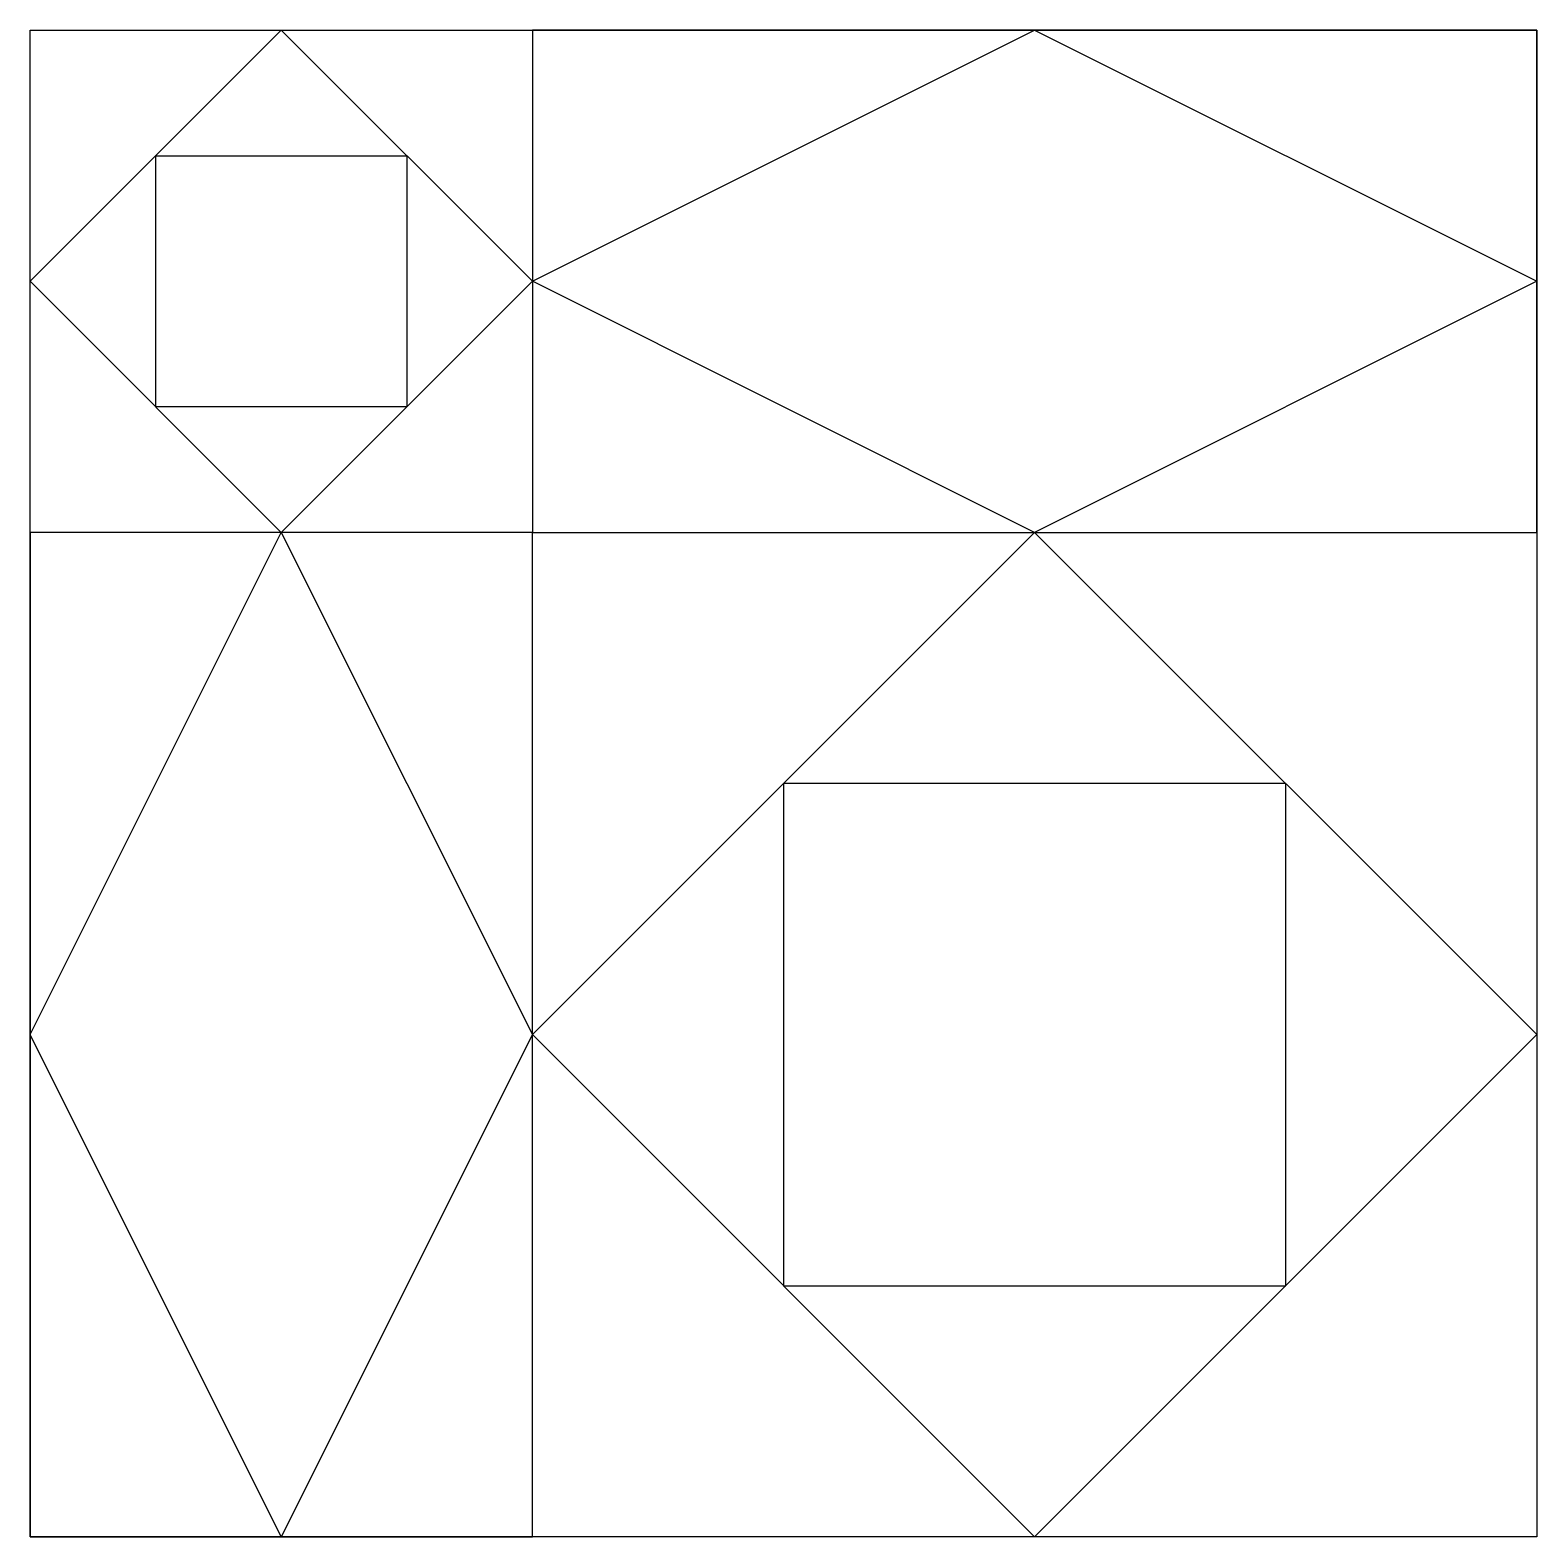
# Model space of a CAD drawing. Header units: inches. Extents: x -7.5 to 7.5, y -7.5 to 7.5.
import ezdxf

# ---------------------------------------------------------------- set-up
doc = ezdxf.new("R2010")
doc.units = ezdxf.units.IN
doc.layers.add('Sketch 01', color=7, linetype='Continuous')

msp = doc.modelspace()

# ---------------------------------------------------------------- linework, layer by layer
at = {"layer": 'Sketch 01'}
for p, q in [((-7.5, 7.5), (7.5, 7.5)), ((-7.5, -7.5), (-7.5, 7.5)), ((-7.5, 7.5), (-2.5, 7.5)), ((-7.5, 2.5), (-7.5, 7.5)), ((-7.5, 5), (-5, 7.5)), ((-5, 7.5), (-2.5, 5)), ((-2.5, 7.5), (-2.5, 2.5)), ((7.5, 7.5), (-2.5, 7.5)), ((-2.5, 7.5), (-2.5, 2.5)), ((-2.5, 5), (2.5, 7.5)), ((2.5, 7.5), (7.5, 5)), ((7.5, 7.5), (7.5, -7.5)), ((7.5, 2.5), (7.5, 7.5)), ((-6.25, 6.25), (-3.75, 6.25)), ((-6.25, 3.75), (-6.25, 6.25)), ((-3.75, 6.25), (-3.75, 3.75)), ((-5, 2.5), (-7.5, 5)), ((-2.5, 5), (-5, 2.5)), ((2.5, 2.5), (-2.5, 5)), ((7.5, 5), (2.5, 2.5)), ((-3.75, 3.75), (-6.25, 3.75)), ((-2.5, 2.5), (-7.5, 2.5)), ((-2.5, 2.5), (-7.5, 2.5)), ((-7.5, 2.5), (-7.5, -7.5)), ((-7.5, -2.5), (-5, 2.5)), ((-5, 2.5), (-2.5, -2.5)), ((-2.5, 2.5), (7.5, 2.5)), ((-2.5, -7.5), (-2.5, 2.5)), ((-2.5, 2.5), (7.5, 2.5)), ((-2.5, -7.5), (-2.5, 2.5)), ((-2.5, -2.5), (2.5, 2.5)), ((2.5, 2.5), (7.5, -2.5)), ((7.5, 2.5), (7.5, -7.5)), ((5, 0), (0, 0)), ((0, 0), (0, -5)), ((5, -5), (5, 0)), ((-5, -7.5), (-7.5, -2.5)), ((-2.5, -2.5), (-5, -7.5)), ((2.5, -7.5), (-2.5, -2.5)), ((7.5, -2.5), (2.5, -7.5)), ((0, -5), (5, -5)), ((7.5, -7.5), (-7.5, -7.5)), ((-7.5, -7.5), (-2.5, -7.5)), ((7.5, -7.5), (-2.5, -7.5))]:
    msp.add_line(p, q, dxfattribs=at)

doc.saveas('drawing.dxf')
